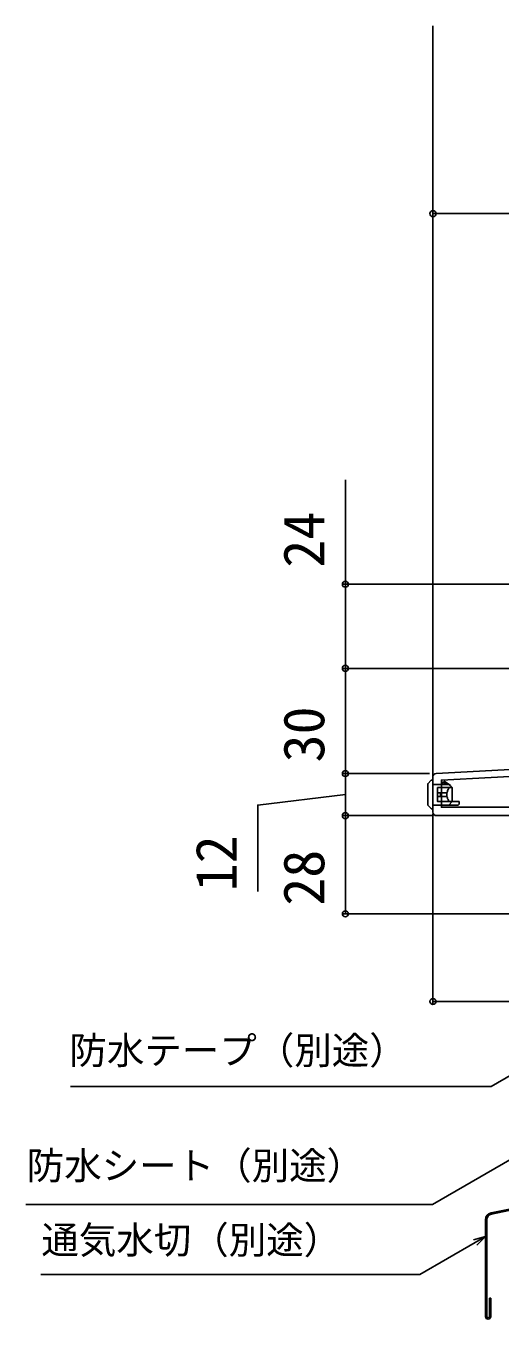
# Model space of a CAD drawing. Units: millimetres, scale not verified. Extents: x -700 to 700, y -1043 to 1036.
# Drawn here: x -84.7 to 50.7, y 148.9 to 517.7 of the extents above; entities that cross this region are included whole.
import ezdxf
from ezdxf.enums import TextEntityAlignment as Align

# ---------------------------------------------------------------- set-up
doc = ezdxf.new("R2010")
doc.units = ezdxf.units.MM
doc.header["$LTSCALE"] = 6
for name, color, linetype in [('0-2_YKK_11', 7, 'Continuous'), ('0-4_YKK_12', 2, 'Continuous'), ('0-5_YKK_13', 4, 'Continuous'), ('0-7_YKK_D', 6, 'Continuous'), ('0-A_YSS_KE', 3, 'Continuous')]:
    doc.layers.add(name, color=color, linetype=linetype)
doc.styles.add('ＭＳ ゴシック', font='')
doc.styles.get('ＭＳ ゴシック').set_extended_font_data('MS Gothic')

msp = doc.modelspace()

# ---------------------------------------------------------------- linework, layer by layer
at = {"layer": '0-2_YKK_11'}
msp.add_line((31.5, 303.547), (31.5, 293.496), dxfattribs=at)
for points in [[(82.715, 333.322), (83.707, 327.696), (78.9, 327.696), (78.9, 333.052), (79.442, 333.92), (79.123, 334.496), (76.5, 334.496), (76.5, 306.854), (32.448, 304.546)], [(32.5, 292.496), (93.1, 292.496), (93.1, 264.496), (96.5, 264.496), (96.5, 266.396), (96, 266.896), (95.5, 267.396), (95.5, 292.496), (146.5, 292.496), (146.5, 293.996), (159, 293.996), (159, 292.496), (161.5, 292.496), (161.5, 296.496), (146.5, 296.496)]]:
    msp.add_lwpolyline(points, dxfattribs=at)
msp.add_lwpolyline([(76.5, 304.852), (33.9, 302.619), (33.9, 294.896), (76.5, 294.896)], close=True, dxfattribs=at)
for centre, start, end in [((32.5, 303.547), 93.00003, 180), ((32.5, 293.496), 180.00001, 269.99999)]:
    msp.add_arc(centre, 1, start, end, dxfattribs=at)
at = {"layer": '0-4_YKK_12'}
msp.add_line((31.495, 517.745), (31.495, 303.496), dxfattribs=at)
at = {"layer": '0-5_YKK_13'}
for p, q in [((31.124, 302.596), (31.12, 302.591)), ((30, 295.572), (30, 301.472)), ((31.5, 301.596), (31.5, 295.396)), ((36, 301.396), (31.5, 301.396)), ((32.8, 300.496), (36.236, 300.496)), ((32.8, 300.392), (32.8, 300.496)), ((32.8, 300.392), (32.8, 298.996)), ((33.7, 298.996), (32.8, 298.996)), ((32.8, 298.996), (32.8, 297.996)), ((33.7, 298.996), (33.7, 297.996)), ((34.141, 298.996), (33.7, 298.996)), ((34.141, 298.996), (34.283, 298.996)), ((34.7, 298.996), (34.283, 298.996)), ((34.833, 298.996), (34.7, 298.996)), ((34.833, 298.996), (35.014, 298.996)), ((35.049, 298.996), (35.014, 298.996)), ((35.049, 298.996), (35.242, 298.996)), ((35.472, 298.996), (35.242, 298.996)), ((35.472, 298.996), (35.472, 297.996)), ((37, 300.496), (36, 301.396)), ((36.935, 300.496), (36.236, 300.496)), ((36.5, 301.096), (36.5, 300.946)), ((36.935, 300.496), (37, 300.496)), ((37, 300.496), (37, 296.496)), ((36, 295.496), (31.5, 295.496)), ((32.8, 297.996), (32.8, 296.6)), ((34.283, 297.996), (34.141, 297.996)), ((34.7, 297.996), (34.283, 297.996)), ((34.833, 297.996), (34.7, 297.996)), ((35.014, 297.996), (34.833, 297.996)), ((35.049, 297.996), (35.014, 297.996)), ((35.242, 297.996), (35.049, 297.996)), ((35.472, 297.996), (35.242, 297.996)), ((36, 295.496), (37, 296.496)), ((38.7, 295.496), (36, 295.496)), ((36.935, 296.496), (36.236, 296.496)), ((37, 296.496), (36.935, 296.496)), ((38.7, 296.496), (37, 296.496)), ((38.7, 296.496), (39, 296.496)), ((31.012, 294.484), (30.951, 294.545))]:
    msp.add_line(p, q, dxfattribs=at)
for points in [[(30.088, 301.684), (30.908, 302.504), (30.912, 302.508)], [(31.124, 302.596), (31.5, 302.596), (31.5, 301.596)], [(34.1, 301.396), (34.1, 301.996), (35.7, 301.396)], [(34.7, 301.771), (34.7, 302.296), (36.5, 301.096)], [(35.472, 298.996), (35.552, 299.19), (35.612, 299.392)], [(30.951, 294.545), (30, 295.496), (30, 295.572)], [(31.5, 295.396), (31.5, 294.396), (31.224, 294.396)], [(34.141, 297.996), (33.7, 297.996), (32.8, 297.996)], [(36.236, 296.496), (32.8, 296.496), (32.8, 296.6)], [(35.612, 297.6), (35.553, 297.798), (35.472, 297.996)], [(39, 296.496), (39, 295.796), (38.7, 295.496)]]:
    msp.add_lwpolyline(points, dxfattribs=at)
for centre, radius, start, end in [((31.117, 302.295), 0.295, 89.30544, 134.94469), ((31.124, 302.296), 0.3, 90, 135), ((30.3, 301.472), 0.3, 135, 180), ((31.224, 294.696), 0.3, 225, 270)]:
    msp.add_arc(centre, radius, start, end, dxfattribs=at)
for centre, major_axis, start_param, end_param in [((37.789, 298.496), (0, 2.9), 0.8581397, 1.2566748), ((36.236, 300.196), (0, 0.3), 6.2831853, 7.141325), ((37.789, 298.496), (0, 2.9), 1.8849178, 2.283453), ((36.236, 296.796), (0, 0.3), 2.283453, 3.1415927)]:
    msp.add_ellipse(centre, major_axis=major_axis, ratio=0.789474, start_param=start_param, end_param=end_param, dxfattribs=at)
at = {"layer": '0-7_YKK_D'}
for p, q in [((31.495, 451.624), (31.495, 465.189)), ((31.495, 464.189), (146.5, 464.189)), ((80.718, 358.495), (5.5, 358.495)), ((76, 334.496), (5.5, 334.496)), ((76, 334.496), (5.5, 334.496)), ((6.5, 304.496), (6.5, 334.496)), ((30.5, 304.496), (5.5, 304.496)), ((29.5, 304.496), (5.5, 304.496)), ((6.5, 292.496), (6.5, 304.496)), ((28.5, 292.496), (5.495, 292.496)), ((31.5, 292.496), (5.5, 292.496)), ((6.495, 292.496), (6.495, 264.496)), ((31.5, 292.996), (31.5, 238.496)), ((92.6, 264.496), (5.495, 264.496)), ((31.5, 239.496), (96.5, 239.496))]:
    msp.add_line(p, q, dxfattribs=at)
for points in [[(6.5, 334.496), (6.5, 358.495), (6.5, 388.259)], [(6.5, 298.496), (-18.5, 295.491), (-18.5, 270.855)], [(95.5, 242.606), (92.555, 240.906), (48.164, 215.277), (-72.003, 215.277)], [(94.423, 218.019), (91.478, 216.319), (31.343, 181.6), (-84.717, 181.6)], [(46.5, 172.433), (43.555, 170.733), (27.736, 161.6), (-80.425, 161.6)], [(43.1, 171.522), (46.5, 172.433), (44.011, 169.944)]]:
    msp.add_lwpolyline(points, dxfattribs=at)
for centre in [(31.495, 464.189), (6.5, 358.495), (6.5, 334.496), (6.5, 334.496), (6.5, 304.496), (6.5, 304.496), (6.495, 292.496), (6.5, 292.496), (6.495, 264.496), (31.5, 239.496)]:
    msp.add_circle(centre, 0.85, dxfattribs=at)
at = {"layer": '0-A_YSS_KE'}
for p, q in [((48.101, 179.221), (94.829, 188.728)), ((48.171, 178.878), (94.899, 188.385)), ((46.5, 177.261), (46.5, 149.645)), ((46.85, 177.261), (46.85, 149.645)), ((47.65, 154.895), (47.65, 149.645)), ((47.65, 154.895), (48, 154.895)), ((48, 154.895), (48, 149.645))]:
    msp.add_line(p, q, dxfattribs=at)
for centre, radius, start, end in [((48.5, 177.261), 2, 101.5, 180), ((48.5, 177.261), 1.65, 101.5, 180), ((47.25, 149.645), 0.75, 180, 0), ((47.25, 149.645), 0.4, 180, 0)]:
    msp.add_arc(centre, radius, start, end, dxfattribs=at)

# ---------------------------------------------------------------- texts
at = {"layer": '0-7_YKK_D', "style": 'ＭＳ ゴシック'}
for s, p in [('24', (4, 363.214)), ('30', (4, 307.678)), ('12', (-21, 270.9)), ('28', (3.995, 266.814))]:
    msp.add_text(s, height=11.73, rotation=90, dxfattribs=at).set_placement(p, align=Align.BOTTOM_LEFT)
for s, p in [('防水テープ（別途）', (-72.289, 219.261)), ('防水シート（別途）', (-84.46, 186.412)), ('通気水切（別途）', (-80.292, 165.193))]:
    msp.add_text(s, height=7.845, dxfattribs=at).set_placement(p, align=Align.BOTTOM_LEFT)

doc.saveas('drawing.dxf')
